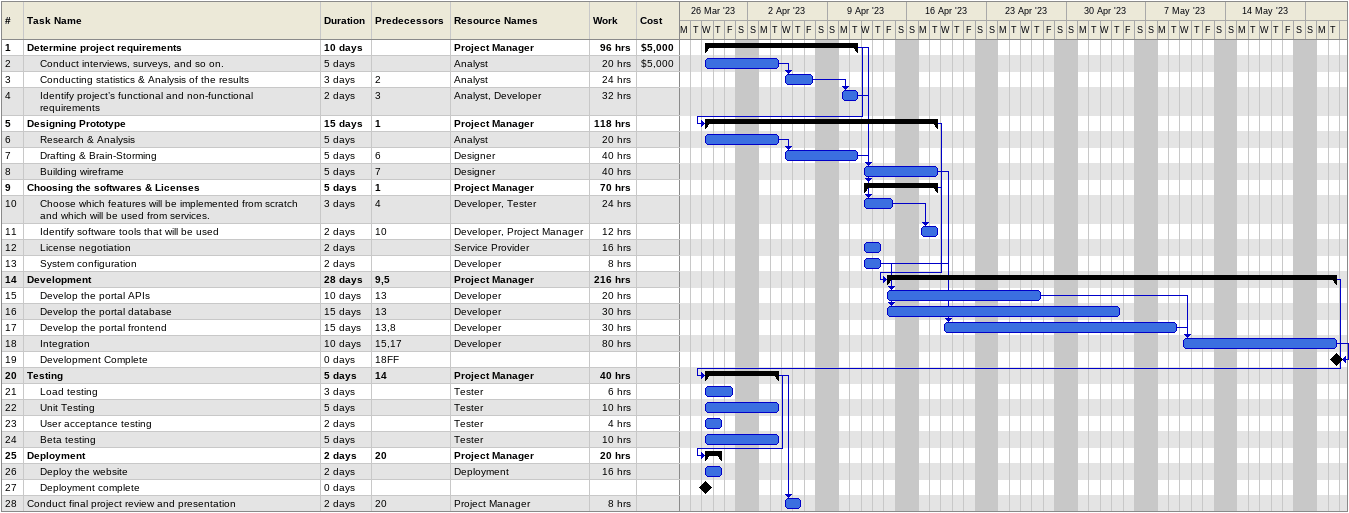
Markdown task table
| ID | Level | Task | Duration | Start | Finish | Predecessors | Resources | Work (h) | Cost ($) |
|---|---|---|---|---|---|---|---|---|---|
| 1 | 1 | **Determine project requirements** | 10d | 2023-03-29 | 2023-04-11 |  | Project Manager | 96 | 5000 |
| 2 | 2 | Conduct interviews, surveys, and so on. | 5d | 2023-03-29 | 2023-04-04 |  | Analyst | 20 | 5000 |
| 3 | 2 | Conducting statistics & Analysis of the results | 3d | 2023-04-05 | 2023-04-07 | 2 | Analyst | 24 |  |
| 4 | 2 | Identify project’s functional and non-functional requirements | 2d | 2023-04-10 | 2023-04-11 | 3 | Analyst, Developer | 32 |  |
| 5 | 1 | **Designing Prototype** | 15d | 2023-03-29 | 2023-04-18 | 1 | Project Manager | 118 |  |
| 6 | 2 | Research & Analysis | 5d | 2023-03-29 | 2023-04-04 |  | Analyst | 20 |  |
| 7 | 2 | Drafting & Brain-Storming | 5d | 2023-04-05 | 2023-04-11 | 6 | Designer | 40 |  |
| 8 | 2 | Building wireframe | 5d | 2023-04-12 | 2023-04-18 | 7 | Designer | 40 |  |
| 9 | 1 | **Choosing the softwares & Licenses** | 5d | 2023-04-12 | 2023-04-18 | 1 | Project Manager | 70 |  |
| 10 | 2 | Choose which features will be implemented from scratch and which will be used from services. | 3d | 2023-04-12 | 2023-04-14 | 4 | Developer, Tester | 24 |  |
| 11 | 2 | Identify software tools that will be used | 2d | 2023-04-17 | 2023-04-18 | 10 | Developer, Project Manager | 12 |  |
| 12 | 2 | License negotiation | 2d | 2023-04-12 | 2023-04-13 |  | Service Provider | 16 |  |
| 13 | 2 | System configuration | 2d | 2023-04-12 | 2023-04-13 |  | Developer | 8 |  |
| 14 | 1 | **Development** | 28d | 2023-04-14 | 2023-05-23 | 9, 5 | Project Manager | 216 |  |
| 15 | 2 | Develop the portal APIs | 10d | 2023-04-14 | 2023-04-27 | 13 | Developer | 20 |  |
| 16 | 2 | Develop the portal database | 15d | 2023-04-14 | 2023-05-04 | 13 | Developer | 30 |  |
| 17 | 2 | Develop the portal frontend | 15d | 2023-04-19 | 2023-05-09 | 13, 8 | Developer | 30 |  |
| 18 | 2 | Integration | 10d | 2023-05-10 | 2023-05-23 | 15, 17 | Developer | 80 |  |
| 19 | 2 | Development Complete | 0d | 2023-05-23 | 2023-05-23 | 18FF |  |  |  |
| 20 | 1 | **Testing** | 5d | 2023-03-29 | 2023-04-04 | 14 | Project Manager | 40 |  |
| 21 | 2 | Load testing | 3d | 2023-03-29 | 2023-03-31 |  | Tester | 6 |  |
| 22 | 2 | Unit Testing | 5d | 2023-03-29 | 2023-04-04 |  | Tester | 10 |  |
| 23 | 2 | User acceptance testing | 2d | 2023-03-29 | 2023-03-30 |  | Tester | 4 |  |
| 24 | 2 | Beta testing | 5d | 2023-03-29 | 2023-04-04 |  | Tester | 10 |  |
| 25 | 1 | **Deployment** | 2d | 2023-03-29 | 2023-03-30 | 20 | Project Manager | 20 |  |
| 26 | 2 | Deploy the website | 2d | 2023-03-29 | 2023-03-30 |  | Deployment | 16 |  |
| 27 | 2 | Deployment complete | 0d | 2023-03-29 | 2023-03-29 |  |  |  |  |
| 28 | 1 | Conduct final project review and presentation | 2d | 2023-04-05 | 2023-04-06 | 20 | Project Manager | 8 |  |
